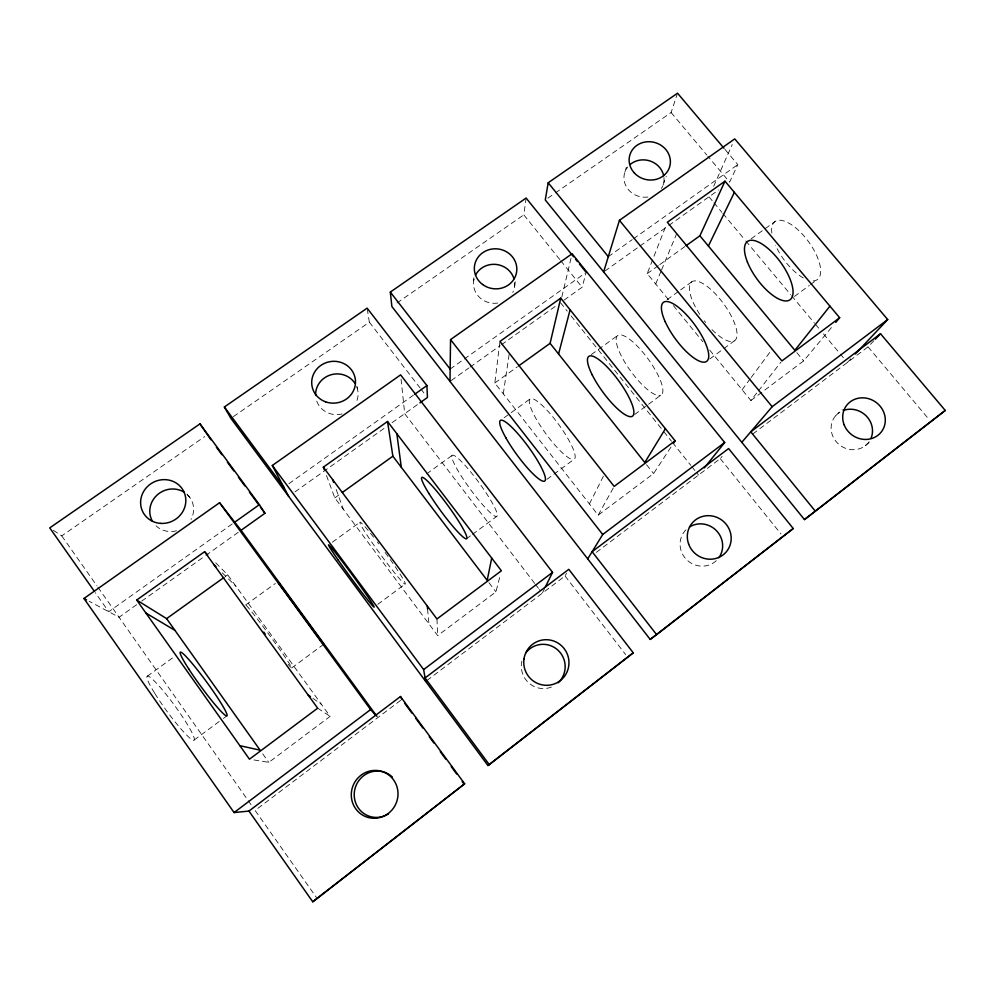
<?xml version="1.0" encoding="UTF-8"?>
<svg xmlns="http://www.w3.org/2000/svg" width="995" height="995" viewBox="0 0 995 995"><rect width="100%" height="100%" fill="white"/><g stroke="black" fill="none" stroke-linecap="round" stroke-linejoin="round"><path stroke-width="0.75" stroke-dasharray="4.97 3.73" d="M473.682 280.814L473.856 277.792M670.978 447.103L653.578 473.545L598.182 515.124L494.826 383.013L499.95 341.422M559.775 259.496L523.805 214.858L526.106 198.055M514.564 286.684L515.398 280.727M503.296 393.833L509.291 353.275M561.852 296.883L572.088 253.762M326.472 475.535L334.817 497.873L437.688 635.606L495.933 591.876L500.286 574.998M564.09 300.092L582.137 287.232L586.192 272.381M624.972 171.874L627.149 164.436M555.434 192.881L671.103 112.522L677.085 94.587M663.08 185.095L666.227 176.351M668.466 299.632L647.21 273.613L666.202 225.106M655.705 284.01L660.954 271.411M661.538 270.006L676.687 233.601M713.664 186.289L732.245 144.511M724.969 149.399L737.805 164.61L729.609 182.135L707.793 156.178M544.675 588.331L542.238 593.269L539.414 589.575M589.413 503.93L604.462 474.093M598.182 515.124L614.164 486.406M426.905 680.505L565.06 576.005L566.553 573.344M742.096 389.741L750.305 378.672M751.213 377.441L772.17 349.158M709.709 350.091L750.889 400.5L757.469 392.105M758.401 390.911L780.963 362.13M596.328 552.362L720.256 458.62L722.109 456.382M750.889 400.5L803.649 360.887L833.822 324.731M847.354 362.491L851.334 358.262M752.854 433.969L868.038 346.857L874.282 340.302M835.75 415.649L842.131 409.517M865.302 445.685L869.891 441.917M400.649 700.356L255.106 810.44L316.97 898.261M253.912 759.944L268.799 762.381L330.116 716.35L227.668 574.799L214.012 561.168M194.224 739.981L222.183 719.31M223.402 718.415L227.047 715.716M291.759 667.906L322.417 645.245M377.752 604.351L405.114 584.127M466.431 538.817L471.269 535.248M472.476 534.352L496.654 516.492A37.822 5.448 53.8 0 0 468.297 469.055A37.822 5.448 53.8 0 0 458.77 471.991A37.822 5.448 53.8 0 0 496.654 516.492M546.889 479.366L573.928 459.392A37.362 7.91 53.8 0 0 547.822 411.122A37.362 7.91 53.8 0 0 534.887 416.606A37.362 7.91 53.8 0 0 573.928 459.392M634.599 414.554L660.804 395.189A36.84 10.609 53.8 0 0 637.173 346.024A36.84 10.609 53.8 0 0 620.507 354.319A36.84 10.609 53.8 0 0 660.804 395.189M709.821 358.971L734.173 340.962M794.42 296.448L809.296 285.466M810.527 284.545L816.733 279.968M147.272 676.239L174.249 656.7M245.628 604.985L275.304 583.493M332.342 542.175L359.929 522.188M426.631 473.881L452.228 455.337M504.117 417.751L530.136 398.896M591.304 354.593L617.721 335.464M667.135 299.657L679.411 290.764M680.642 289.881L691.699 281.871M751.175 238.788L774.918 221.586M225.181 576.59L227.668 574.799M334.817 497.873L341.136 493.346M494.826 383.013L517.437 366.769M647.21 273.613L658.503 265.503M659.76 264.608L684.834 246.598M232.221 523.967L108.729 611.738L95.321 592.684M288.886 483.694L413.36 395.226M450.15 369.07L584.948 273.264M608.306 256.66L632.223 239.658M633.492 238.763L737.805 164.61M136.663 604.699L119.052 617.261L89.177 601.279M141.7 601.117L204.597 556.292M205.853 555.397L238.564 532.089M294.968 491.891L387.043 426.27M392.092 422.664L418.596 403.783M451.245 380.513L468.832 367.988M470.075 367.093L500.211 345.613M501.468 344.718L556.715 305.353M604.885 271.026L638.74 246.897M639.996 246.001L667.583 226.338M668.839 225.442L718.676 189.921M53.344 530.285L61.74 535.882L204.696 436.569M233.439 416.594L369.356 322.169L367.342 309.544M396.955 302.99L523.805 214.858M547.81 198.179L554.165 193.764M317.654 708.191L330.116 716.35M312.903 698.328L321.422 704.336M222.271 572.846L236.051 586.378M186.849 494.067L189.809 497.488M671.103 112.522L706.798 154.996M868.038 346.857L928.758 419.106M708.962 196.848L712.942 201.612M713.937 202.806L721.91 212.345M722.905 213.527L744.807 239.745M745.802 240.939L790.602 294.57M791.597 295.751L814.507 323.164M815.502 324.358L819.482 329.121M823.462 333.885L839.394 352.951M840.389 354.145L843.374 357.727M796.808 352.64L803.649 360.887M673.379 305.639L702.831 341.683M560.745 260.702L582.137 287.232M720.256 458.62L780.963 533.942M560.483 302.667L567.249 311.099M571.105 315.925L662.832 430.437M663.802 431.643L671.525 441.282M672.483 442.489L690.828 465.399M691.799 466.605L698.552 475.038M646.563 464.715L653.578 473.545M369.356 322.169L419.94 387.764M420.873 388.983L425.562 395.052M565.06 576.005L625.619 654.573M534.713 583.418L404.704 413.684L400.774 376.384M535.646 584.65L538.469 588.343M488.943 582.672L495.933 591.876M262.73 753.837L268.799 762.381M61.74 535.882L97.012 585.955M97.896 587.212L253.315 807.89M336.161 489.428L343.238 509.154M356.882 386.234L357.466 388.945M427.576 609.039L428.957 623.927M436.954 618.965L437.688 635.606M771.846 233.104A35.919 15.248 53.8 0 1 804.967 237.108A35.919 15.248 53.8 0 1 812.007 280.901M803.326 277.941A35.919 15.248 53.8 0 1 775.491 245.267M869.108 441.718A21.193 19.726 36 0 1 837.417 443.024A21.193 19.726 36 0 1 839.855 412.179M663.963 177.533A20.174 18.569 15.6 0 1 661.439 188.478M647.932 197.01A20.174 18.569 15.6 0 1 627.149 187.993A20.174 18.569 15.6 0 1 627.708 167.011M699.808 314.395A36.417 12.823 53.8 0 1 699.522 281.896A36.417 12.823 53.8 0 1 736.337 328.91A36.417 12.823 53.8 0 1 710.492 328.039M705.666 322.455A36.417 12.823 53.8 0 1 704.348 320.788M716.263 560.683A21.641 20.795 40.4 0 1 686.115 559.165A21.641 20.795 40.4 0 1 686.55 529.24M514.701 282.679A20.646 19.477 7.1 0 1 512.773 292.406M497.662 303.065A20.646 19.477 7.1 0 1 474.093 278.836M551.379 687.072A22.176 21.89 66.8 0 1 521.915 661.066M356.857 387.043A21.281 20.323 -9.7 0 1 355.837 403.149M342.069 413.92A21.281 20.323 -9.7 0 1 316.236 399.455M385.115 552.436A38.357 2.45 53.8 0 1 402.801 582.324A38.357 2.45 53.8 0 1 365.625 532.972A38.357 2.45 53.8 0 1 374.518 538.37M377.341 542.026A38.357 2.45 53.8 0 1 378.759 543.892M187.271 494.602A22.188 21.007 -28.4 0 1 191.003 519.49M176.501 530.795A22.188 21.007 -28.4 0 1 156.066 525.87M246.238 605.395A39.029 1.393 53.8 0 1 277.63 646.514A39.029 1.393 53.8 0 1 288.214 664.337M154.847 693.478A39.601 4.788 53.8 0 0 193.863 740.255A39.601 4.788 53.8 0 0 163.242 690.891A39.601 4.788 53.8 0 0 154.847 693.478"/><path stroke-width="1.49" d="M449.989 381.408L450.548 339.594L572.088 253.762L724.683 442.514L704.336 467.837M723.974 148.23L677.545 93.207L548.195 182.769L545.272 199.945L804.457 519.577L945.25 410.45L880.525 333.748L750.765 431.805L815.427 511.293M491.704 558.083L487.189 580.371L392.876 456.195L387.515 421.47L323.338 467.165L324.382 469.951M518.693 365.874L550.098 343.325L560.745 298.127L675.107 440.81L673.453 443.335M558.568 353.996L570.098 309.806M603.629 271.921L619.437 220.33L734.745 138.89L887.702 319.557L855.302 354.033M686.09 245.69L699.895 235.79L724.994 181.19L839.656 317.728L835.763 322.405M708.39 246.039L734.372 192.371M545.285 587.1L552.573 572.336L400.612 374.866L272.319 465.473L288.662 496.381M665.406 428.696L644.81 462.501L550.098 343.325M587.697 558.879L602.721 534.502L724.683 442.514M829.929 306.149L794.856 350.29L699.895 235.79M741.81 442.315L772.157 406.706L887.702 319.557M875.326 339.208L880.525 333.748M248.937 811.062L312.753 901.793L464.665 783.786L400.487 696.525L248.937 811.062L234.074 812.567L83.953 598.492L219.572 502.724L241.076 530.298L376.931 716.363M419.853 402.888L427.427 397.49L426.917 385.587L367.118 308.151L224.373 406.98L230.902 418.36L487.911 765.478L633.255 652.819L568.792 569.339L425.076 677.943L489.304 764.645L633.255 652.819M573.593 256.797L526.106 198.055L390.314 292.082L391.881 306.522L650.195 639.412L793.239 528.532L728.601 448.558L592.124 551.703L656.625 634.661L793.239 528.532M804.457 519.577L945.25 410.45M312.753 901.793L464.665 783.786M234.074 812.567L370.588 709.597L375.712 715.256M425.673 681.426L423.646 669.585L552.573 572.336M675.107 440.81L614.164 486.406L499.95 341.422L560.745 298.127M839.656 317.728L781.908 360.936L667.322 222.258L724.994 181.19M650.195 639.412L656.625 634.661M207.706 554.874L204.56 551.727L136.701 600.047L166.613 618.629L223.937 577.486M342.392 492.438L392.876 456.195M234.745 522.176L259.384 504.664L199.97 423.87L49.75 527.885L94.438 591.416M414.592 394.343L426.917 385.587M241.076 530.298L264.956 513.271L259.384 504.664M487.911 765.478L489.304 764.645M239.87 745.678L260.118 750.18L166.613 618.629M83.953 598.492L86.565 599.885M145.904 613.044L174.983 630.395M308.04 694.896L310.477 696.612M213.801 564.513L215.915 566.59M619.437 220.33L772.157 406.706M548.195 182.769L608.306 256.66M575.533 259.197L577.473 261.585M579.401 263.986L586.192 272.381M450.548 339.594L602.721 534.502M390.314 292.082L450.15 369.07M387.515 421.47L501.38 570.769L436.954 618.965L323.338 467.165M272.319 465.473L423.646 669.585M224.373 406.98L283.849 487.276M210.915 439.778L199.97 423.87M216.412 447.252L221.897 454.727M227.395 462.202L233.813 470.921M238.39 477.152L244.807 485.871M249.384 492.102L258.538 504.552M260.379 507.052L264.956 513.271M404.592 703.179L411.905 713.129M415.562 718.104L422.887 728.054M429.28 736.76L433.857 742.979M440.263 751.685L445.748 759.148M451.232 766.61L456.717 774.073M462.202 781.535L464.031 784.023M219.572 502.724L370.588 709.597M204.56 551.727L317.654 708.191L249.459 759.21L136.701 600.047M400.487 696.525L401.843 699.448M332.616 479.565L333.636 482.388M396.831 433.671L401.321 467.302M427.29 606.054L427.576 609.039M843.225 410.512A21.193 19.726 36 0 1 866.11 415.823A21.193 19.726 36 0 1 871.011 438.297M630.183 164.461A20.174 18.569 15.6 0 1 650.046 160.979A20.174 18.569 15.6 0 1 663.665 175.642M689.51 526.977A21.641 20.795 40.4 0 1 716.537 530.77A21.641 20.795 40.4 0 1 718.863 557.735M475.523 275.117A20.646 19.477 7.1 0 1 495.908 264.421A20.646 19.477 7.1 0 1 513.98 278.799M525.634 653.081A22.176 21.89 66.8 0 1 557.872 650.096A22.176 21.89 66.8 0 1 558.183 682.781M315.626 395.388A21.281 20.323 -9.7 0 1 330.837 374.829A21.281 20.323 -9.7 0 1 355.14 383.61M388.51 813.835A23.283 22.537 -68.9 0 1 358.586 808.35A23.283 22.537 -68.9 0 1 361.857 777.207A23.283 22.537 -68.9 0 1 392.378 777.033M152.496 521.38A22.188 21.007 -28.4 0 1 156.924 495.212A22.188 21.007 -28.4 0 1 184.013 492.127M265.205 634.076A39.029 1.393 53.8 0 1 263.812 632.148M323.636 644.337L277.779 581.702L323.636 644.337M665.245 321.783A36.579 11.977 53.8 0 0 706.164 361.67A36.579 11.977 53.8 0 0 683.801 312.057A36.579 11.977 53.8 0 0 665.245 321.783M844.146 424.815A21.84 20.261 35.8 0 0 880.637 432.763A21.84 20.261 35.8 0 0 867.217 398.336A21.84 20.261 35.8 0 0 844.146 424.815M634.424 173.055A20.758 19.042 15.6 0 0 669.386 167.608A20.758 19.042 15.6 0 0 645.469 141.962A20.758 19.042 15.6 0 0 634.424 173.055M747.407 262.008A36.081 14.452 53.8 0 0 789.458 300.117A36.081 14.452 53.8 0 0 769.384 249.695A36.081 14.452 53.8 0 0 747.407 262.008M505.821 437.75A37.536 6.977 53.8 0 0 544.427 481.182A37.536 6.977 53.8 0 0 517.475 433.235A37.536 6.977 53.8 0 0 505.821 437.75M688.615 543.991A22.313 21.392 39.8 0 0 726.027 552.15A22.313 21.392 39.8 0 0 713.116 516.181A22.313 21.392 39.8 0 0 688.615 543.991M482.612 284.495A21.256 19.999 7.2 0 0 516.641 271.784A21.256 19.999 7.2 0 0 487.5 250.193A21.256 19.999 7.2 0 0 482.612 284.495M592.224 374.904A37.014 9.726 53.8 0 0 632.111 416.395A37.014 9.726 53.8 0 0 607.671 367.516A37.014 9.726 53.8 0 0 592.224 374.904M338.026 559.812A38.544 1.405 53.8 0 0 374.021 607.112A38.544 1.405 53.8 0 0 341.981 561.093A38.544 1.405 53.8 0 0 338.026 559.812M523.967 659.026A22.873 22.574 65 0 0 554.75 683.776A22.873 22.574 65 0 0 560.347 644.723A22.873 22.574 65 0 0 523.967 659.026M325.576 401.818A21.927 20.895 -9.3 0 0 355.265 378.821A21.927 20.895 -9.3 0 0 319.967 366.06A21.927 20.895 -9.3 0 0 325.576 401.818M429.007 493.632A37.997 4.465 53.8 0 0 466.431 538.817A37.997 4.465 53.8 0 0 437.178 491.729A37.997 4.465 53.8 0 0 429.007 493.632M387.515 814.01A24.029 23.258 -68.6 0 0 385.09 772.705A24.029 23.258 -68.6 0 0 351.322 796.298A24.029 23.258 -68.6 0 0 387.515 814.01M160.755 523.395A22.885 21.629 -27.9 0 0 183.913 491.779A22.885 21.629 -27.9 0 0 144.971 489.428A22.885 21.629 -27.9 0 0 160.755 523.395M188.689 668.839A39.414 3.632 53.8 0 0 226.785 715.927A39.414 3.632 53.8 0 0 195.468 667.434A39.414 3.632 53.8 0 0 188.689 668.839"/></g></svg>
